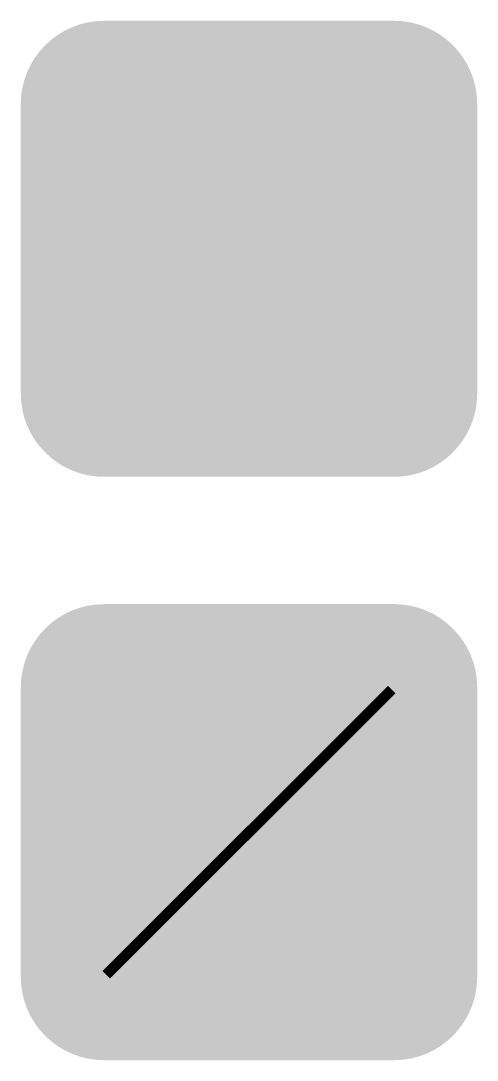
# Model space of a CAD drawing. Header units: millimetres. Extents: x 5277 to 6029, y 2052 to 2709.
# Drawn here: x 6020.73 to 6029.33, y 2535.63 to 2555.23 of the extents above; entities that cross this region are included whole.
import ezdxf

# ---------------------------------------------------------------- set-up
doc = ezdxf.new("R2010")
doc.units = ezdxf.units.MM
doc.layers.add('TransportObj', color=7, linetype='CONTINUOUS', true_color=0x000000)

# ---------------------------------------------------------------- blocks, each defined once
blk = doc.blocks.new('602031604_рек_фз')
at = {"layer": 'TransportObj', "linetype": 'Continuous'}
h = blk.add_hatch(color=256, dxfattribs=at)
edge = h.paths.add_edge_path()
edge.add_spline(control_points=[(-0.266, -0.339), (-0.266, 0.523), (0.438, 1.227), (1.3, 1.227)], knot_values=[-1, -1, -1, -1, 0, 0, 0, 0], degree=3, periodic=0)
edge.add_line((1.3, 1.227), (6.769, 1.227))
edge.add_spline(control_points=[(6.769, 1.227), (7.632, 1.227), (8.333, 0.523), (8.333, -0.339)], knot_values=[-1, -1, -1, -1, 0, 0, 0, 0], degree=3, periodic=0)
edge.add_line((8.333, -0.339), (8.333, -5.806))
edge.add_spline(control_points=[(8.333, -5.806), (8.333, -6.669), (7.632, -7.372), (6.769, -7.372)], knot_values=[-1, -1, -1, -1, 0, 0, 0, 0], degree=3, periodic=0)
edge.add_line((6.769, -7.372), (1.3, -7.372))
edge.add_spline(control_points=[(1.3, -7.372), (0.438, -7.372), (-0.266, -6.669), (-0.266, -5.806)], knot_values=[-1, -1, -1, -1, 0, 0, 0, 0], degree=3, periodic=0)
edge.add_line((-0.266, -5.806), (-0.266, -0.339))
edge = h.paths.add_edge_path(flags=16)
edge.add_spline(control_points=[(0.047, -5.806), (0.047, -6.5), (0.606, -7.059), (1.3, -7.059)], knot_values=[-1, -1, -1, -1, 0, 0, 0, 0], degree=3, periodic=0)
edge.add_line((1.3, -7.059), (6.769, -7.059))
edge.add_spline(control_points=[(6.769, -7.059), (7.463, -7.059), (8.022, -6.5), (8.022, -5.806)], knot_values=[-1, -1, -1, -1, 0, 0, 0, 0], degree=3, periodic=0)
edge.add_line((8.022, -5.806), (8.022, -0.339))
edge.add_spline(control_points=[(8.022, -0.339), (8.022, 0.355), (7.463, 0.914), (6.769, 0.914)], knot_values=[-1, -1, -1, -1, 0, 0, 0, 0], degree=3, periodic=0)
edge.add_line((6.769, 0.914), (1.3, 0.914))
edge.add_spline(control_points=[(1.3, 0.914), (0.606, 0.914), (0.047, 0.355), (0.047, -0.339)], knot_values=[-1, -1, -1, -1, 0, 0, 0, 0], degree=3, periodic=0)
edge.add_line((0.047, -0.339), (0.047, -5.806))
at = {"layer": 'TransportObj', "linetype": 'Continuous', "true_color": 0xffff00}
h = blk.add_hatch(color=2, dxfattribs=at)
edge = h.paths.add_edge_path()
edge.add_spline(control_points=[(0.047, -5.806), (0.047, -6.5), (0.606, -7.059), (1.3, -7.059)], knot_values=[-1, -1, -1, -1, 0, 0, 0, 0], degree=3, periodic=0)
edge.add_line((1.3, -7.059), (6.769, -7.059))
edge.add_spline(control_points=[(6.769, -7.059), (7.463, -7.059), (8.022, -6.5), (8.022, -5.806)], knot_values=[-1, -1, -1, -1, 0, 0, 0, 0], degree=3, periodic=0)
edge.add_line((8.022, -5.806), (8.022, -0.339))
edge.add_spline(control_points=[(8.022, -0.339), (8.022, 0.355), (7.463, 0.914), (6.769, 0.914)], knot_values=[-1, -1, -1, -1, 0, 0, 0, 0], degree=3, periodic=0)
edge.add_line((6.769, 0.914), (1.3, 0.914))
edge.add_spline(control_points=[(1.3, 0.914), (0.606, 0.914), (0.047, 0.355), (0.047, -0.339)], knot_values=[-1, -1, -1, -1, 0, 0, 0, 0], degree=3, periodic=0)
edge.add_line((0.047, -0.339), (0.047, -5.806))
at = {"layer": 'TransportObj', "linetype": 'Continuous'}
h = blk.add_hatch(color=256, dxfattribs=at)
edge = h.paths.add_edge_path()
edge.add_line((0.252, -0.679), (0.252, -5.464))
edge.add_spline(control_points=[(0.252, -5.464), (0.252, -6.23), (0.877, -6.854), (1.642, -6.854)], knot_values=[0, 0, 0, 0, 1, 1, 1, 1], degree=3, periodic=0)
edge.add_line((1.642, -6.854), (6.427, -6.854))
edge.add_spline(control_points=[(6.427, -6.854), (7.193, -6.854), (7.815, -6.23), (7.815, -5.464)], knot_values=[0, 0, 0, 0, 1, 1, 1, 1], degree=3, periodic=0)
edge.add_line((7.815, -5.464), (7.815, -0.679))
edge.add_spline(control_points=[(7.815, -0.679), (7.815, 0.086), (7.193, 0.709), (6.427, 0.709)], knot_values=[0, 0, 0, 0, 1, 1, 1, 1], degree=3, periodic=0)
edge.add_line((6.427, 0.709), (1.642, 0.709))
edge.add_spline(control_points=[(1.642, 0.709), (0.877, 0.709), (0.252, 0.086), (0.252, -0.679)], knot_values=[0, 0, 0, 0, 1, 1, 1, 1], degree=3, periodic=0)
edge = h.paths.add_edge_path(flags=16)
edge.add_line((0.565, -0.679), (0.565, -5.464))
edge.add_spline(control_points=[(0.565, -5.464), (0.565, -6.06), (1.046, -6.541), (1.642, -6.541)], knot_values=[-1, -1, -1, -1, 0, 0, 0, 0], degree=3, periodic=0)
edge.add_line((1.642, -6.541), (6.427, -6.541))
edge.add_spline(control_points=[(6.427, -6.541), (7.024, -6.541), (7.502, -6.06), (7.502, -5.464)], knot_values=[-1, -1, -1, -1, 0, 0, 0, 0], degree=3, periodic=0)
edge.add_line((7.502, -5.464), (7.502, -0.679))
edge.add_spline(control_points=[(7.502, -0.679), (7.502, -0.083), (7.024, 0.396), (6.427, 0.396)], knot_values=[-1, -1, -1, -1, 0, 0, 0, 0], degree=3, periodic=0)
edge.add_line((6.427, 0.396), (1.642, 0.396))
edge.add_spline(control_points=[(1.642, 0.396), (1.046, 0.396), (0.565, -0.083), (0.565, -0.679)], knot_values=[-1, -1, -1, -1, 0, 0, 0, 0], degree=3, periodic=0)
h = blk.add_hatch(color=256, dxfattribs=at)
edge = h.paths.add_edge_path()
edge.add_line((0.77, -1.021), (0.77, -5.124))
edge.add_spline(control_points=[(0.77, -5.124), (0.77, -5.792), (1.314, -6.336), (1.982, -6.336)], knot_values=[0, 0, 0, 0, 1, 1, 1, 1], degree=3, periodic=0)
edge.add_line((1.982, -6.336), (6.085, -6.336))
edge.add_spline(control_points=[(6.085, -6.336), (6.753, -6.336), (7.297, -5.792), (7.297, -5.124)], knot_values=[0, 0, 0, 0, 1, 1, 1, 1], degree=3, periodic=0)
edge.add_line((7.297, -5.124), (7.297, -1.021))
edge.add_spline(control_points=[(7.297, -1.021), (7.297, -0.353), (6.753, 0.191), (6.085, 0.191)], knot_values=[0, 0, 0, 0, 1, 1, 1, 1], degree=3, periodic=0)
edge.add_line((6.085, 0.191), (1.982, 0.191))
edge.add_spline(control_points=[(1.982, 0.191), (1.314, 0.191), (0.77, -0.353), (0.77, -1.021)], knot_values=[0, 0, 0, 0, 1, 1, 1, 1], degree=3, periodic=0)
edge = h.paths.add_edge_path(flags=16)
edge.add_line((1.081, -1.021), (1.081, -5.124))
edge.add_spline(control_points=[(1.081, -5.124), (1.081, -5.624), (1.482, -6.025), (1.982, -6.025)], knot_values=[-1, -1, -1, -1, 0, 0, 0, 0], degree=3, periodic=0)
edge.add_line((1.982, -6.025), (6.085, -6.025))
edge.add_spline(control_points=[(6.085, -6.025), (6.585, -6.025), (6.986, -5.624), (6.986, -5.124)], knot_values=[-1, -1, -1, -1, 0, 0, 0, 0], degree=3, periodic=0)
edge.add_line((6.986, -5.124), (6.986, -1.021))
edge.add_spline(control_points=[(6.986, -1.021), (6.986, -0.521), (6.585, -0.12), (6.085, -0.12)], knot_values=[-1, -1, -1, -1, 0, 0, 0, 0], degree=3, periodic=0)
edge.add_line((6.085, -0.12), (1.982, -0.12))
edge.add_spline(control_points=[(1.982, -0.12), (1.482, -0.12), (1.081, -0.521), (1.081, -1.021)], knot_values=[-1, -1, -1, -1, 0, 0, 0, 0], degree=3, periodic=0)
h = blk.add_hatch(color=256, dxfattribs=at)
h.paths.add_polyline_path([(1.583, -4.194), (2.879, -4.194), (2.879, -4.615), (3.964, -4.615), (3.964, -5.036), (5.041, -5.036), (5.041, -5.457), (6.127, -5.457), (6.127, -5.962), (4.831, -5.962), (4.831, -5.541), (3.746, -5.541), (3.746, -5.12), (2.668, -5.12), (2.668, -4.699), (1.583, -4.699)])
h.paths.add_polyline_path([(4.553, -1.283), (4.562, -1.283), (4.595, -1.283), (4.608, -1.283), (4.629, -1.291), (4.638, -1.3), (4.661, -1.314), (4.684, -1.329), (4.707, -1.344), (4.776, -1.382), (4.823, -1.405), (4.869, -1.428), (4.953, -1.476), (4.991, -1.502), (5.155, -1.598), (5.328, -1.699), (5.336, -1.703), (5.361, -1.729), (5.37, -1.737), (5.391, -1.762), (5.45, -1.985), (5.487, -2.183), (5.517, -2.305), (5.551, -2.495), (5.555, -2.562), (5.555, -2.579), (5.546, -2.612), (5.517, -2.659), (5.496, -2.671), (5.479, -2.688), (5.433, -2.705), (5.403, -2.705), (5.361, -2.705), (5.294, -2.667), (5.269, -2.629), (5.264, -2.625), (5.227, -2.448), (5.193, -2.276), (5.126, -1.939), (5.117, -1.922), (4.89, -1.788), (4.839, -1.762), (4.789, -1.737), (4.789, -1.956), (4.789, -2.175), (4.781, -2.739), (4.776, -2.781), (4.764, -2.84), (4.755, -2.856), (4.739, -2.89), (4.705, -2.928), (4.688, -2.932), (4.465, -3.029), (4.141, -3.159), (4.04, -3.193), (3.876, -3.243), (3.712, -3.37), (3.712, -3.445), (3.712, -3.454), (3.737, -3.976), (3.737, -3.988), (3.739, -4.024), (3.741, -4.047), (3.743, -4.07), (3.746, -4.102), (3.746, -4.11), (3.746, -4.22), (3.716, -4.388), (3.687, -4.447), (3.666, -4.489), (3.594, -4.539), (3.544, -4.548), (3.51, -4.548), (3.493, -4.548), (3.476, -4.548), (3.451, -4.544), (3.4, -4.514), (3.375, -4.489), (3.354, -4.468), (3.329, -4.426), (3.325, -4.405), (3.312, -4.329), (3.287, -3.976), (3.274, -3.698), (3.27, -3.626), (3.266, -3.45), (3.266, -3.344), (3.266, -3.256), (3.283, -3.126), (3.3, -3.084), (3.316, -3.042), (3.348, -2.985), (3.363, -2.97), (3.377, -2.955), (3.478, -2.911), (3.565, -2.882), (3.651, -2.852), (3.792, -2.802), (3.846, -2.781), (3.918, -2.755), (4.023, -2.713), (4.057, -2.696), (4.103, -2.68), (4.149, -2.633), (4.149, -2.604), (4.149, -2.032), (4.149, -1.922), (4.149, -1.813), (4.149, -1.518), (4.149, -1.502), (4.238, -1.43), (4.326, -1.375), (4.402, -1.333), (4.482, -1.291), (4.486, -1.291), (4.494, -1.287), (4.528, -1.283)])
h.paths.add_polyline_path([(4.705, -3.142), (4.722, -3.269), (4.776, -3.637), (4.814, -3.879), (4.852, -4.121), (4.911, -4.502), (4.932, -4.64), (4.932, -4.645), (4.934, -4.657), (4.936, -4.666), (4.938, -4.674), (4.94, -4.687), (4.94, -4.691), (4.94, -4.695), (4.932, -4.733), (4.924, -4.767), (4.919, -4.788), (4.903, -4.821), (4.89, -4.834), (4.861, -4.872), (4.772, -4.91), (4.713, -4.91), (4.696, -4.91), (4.654, -4.901), (4.629, -4.893), (4.612, -4.884), (4.591, -4.872), (4.587, -4.868), (4.553, -4.838), (4.507, -4.771), (4.494, -4.733), (4.494, -4.729), (4.48, -4.603), (4.465, -4.48), (4.45, -4.358), (4.412, -4.058), (4.389, -3.879), (4.366, -3.7), (4.326, -3.412), (4.309, -3.302)])
h.paths.add_polyline_path([(4.452, -0.424), (4.482, -0.424), (4.524, -0.429), (4.537, -0.433), (4.57, -0.437), (4.633, -0.471), (4.663, -0.5), (4.705, -0.542), (4.751, -0.626), (4.755, -0.668), (4.755, -0.689), (4.755, -0.711), (4.755, -0.774), (4.709, -0.912), (4.663, -0.988), (4.65, -1.013), (4.579, -1.077), (4.52, -1.114), (4.465, -1.157), (4.347, -1.211), (4.284, -1.224), (4.28, -1.224), (4.267, -1.226), (4.259, -1.228), (4.25, -1.23), (4.238, -1.232), (4.234, -1.232), (4.217, -1.232), (4.192, -1.228), (4.183, -1.224), (4.158, -1.211), (4.107, -1.169), (4.082, -1.14), (4.065, -1.114), (4.04, -1.026), (4.032, -0.963), (4.032, -0.955), (4.03, -0.934), (4.027, -0.921), (4.025, -0.908), (4.023, -0.887), (4.023, -0.879), (4.023, -0.858), (4.032, -0.803), (4.04, -0.769), (4.057, -0.715), (4.116, -0.614), (4.158, -0.567), (4.204, -0.521), (4.292, -0.458), (4.335, -0.441), (4.368, -0.433), (4.419, -0.424), (4.436, -0.424)])
h.paths.add_polyline_path([(3.939, -2.528), (3.544, -2.696), (3.501, -2.718), (3.422, -2.739), (3.384, -2.739), (3.304, -2.739), (3.207, -2.688), (3.19, -2.638), (3.186, -2.629), (3.182, -2.6), (3.182, -2.579), (3.182, -2.503), (3.283, -2.385), (3.384, -2.343), (3.939, -2.099)])
blk = doc.blocks.new('602031604_ликв_фз')
at = {"layer": 'TransportObj', "linetype": 'Continuous'}
h = blk.add_hatch(color=256, dxfattribs=at)
edge = h.paths.add_edge_path()
edge.add_spline(control_points=[(-0.266, -0.339), (-0.266, 0.523), (0.438, 1.227), (1.3, 1.227)], knot_values=[-1, -1, -1, -1, 0, 0, 0, 0], degree=3, periodic=0)
edge.add_line((1.3, 1.227), (6.769, 1.227))
edge.add_spline(control_points=[(6.769, 1.227), (7.632, 1.227), (8.333, 0.523), (8.333, -0.339)], knot_values=[-1, -1, -1, -1, 0, 0, 0, 0], degree=3, periodic=0)
edge.add_line((8.333, -0.339), (8.333, -5.806))
edge.add_spline(control_points=[(8.333, -5.806), (8.333, -6.669), (7.632, -7.372), (6.769, -7.372)], knot_values=[-1, -1, -1, -1, 0, 0, 0, 0], degree=3, periodic=0)
edge.add_line((6.769, -7.372), (1.3, -7.372))
edge.add_spline(control_points=[(1.3, -7.372), (0.438, -7.372), (-0.266, -6.669), (-0.266, -5.806)], knot_values=[-1, -1, -1, -1, 0, 0, 0, 0], degree=3, periodic=0)
edge.add_line((-0.266, -5.806), (-0.266, -0.339))
edge = h.paths.add_edge_path(flags=16)
edge.add_spline(control_points=[(0.047, -5.806), (0.047, -6.5), (0.606, -7.059), (1.3, -7.059)], knot_values=[-1, -1, -1, -1, 0, 0, 0, 0], degree=3, periodic=0)
edge.add_line((1.3, -7.059), (6.769, -7.059))
edge.add_spline(control_points=[(6.769, -7.059), (7.463, -7.059), (8.022, -6.5), (8.022, -5.806)], knot_values=[-1, -1, -1, -1, 0, 0, 0, 0], degree=3, periodic=0)
edge.add_line((8.022, -5.806), (8.022, -0.339))
edge.add_spline(control_points=[(8.022, -0.339), (8.022, 0.355), (7.463, 0.914), (6.769, 0.914)], knot_values=[-1, -1, -1, -1, 0, 0, 0, 0], degree=3, periodic=0)
edge.add_line((6.769, 0.914), (1.3, 0.914))
edge.add_spline(control_points=[(1.3, 0.914), (0.606, 0.914), (0.047, 0.355), (0.047, -0.339)], knot_values=[-1, -1, -1, -1, 0, 0, 0, 0], degree=3, periodic=0)
edge.add_line((0.047, -0.339), (0.047, -5.806))
at = {"layer": 'TransportObj', "linetype": 'Continuous', "true_color": 0xffffff}
h = blk.add_hatch(color=7, dxfattribs=at)
edge = h.paths.add_edge_path()
edge.add_spline(control_points=[(0.047, -5.806), (0.047, -6.5), (0.606, -7.059), (1.3, -7.059)], knot_values=[-1, -1, -1, -1, 0, 0, 0, 0], degree=3, periodic=0)
edge.add_line((1.3, -7.059), (6.769, -7.059))
edge.add_spline(control_points=[(6.769, -7.059), (7.463, -7.059), (8.022, -6.5), (8.022, -5.806)], knot_values=[-1, -1, -1, -1, 0, 0, 0, 0], degree=3, periodic=0)
edge.add_line((8.022, -5.806), (8.022, -0.339))
edge.add_spline(control_points=[(8.022, -0.339), (8.022, 0.355), (7.463, 0.914), (6.769, 0.914)], knot_values=[-1, -1, -1, -1, 0, 0, 0, 0], degree=3, periodic=0)
edge.add_line((6.769, 0.914), (1.3, 0.914))
edge.add_spline(control_points=[(1.3, 0.914), (0.606, 0.914), (0.047, 0.355), (0.047, -0.339)], knot_values=[-1, -1, -1, -1, 0, 0, 0, 0], degree=3, periodic=0)
edge.add_line((0.047, -0.339), (0.047, -5.806))
at = {"layer": 'TransportObj', "linetype": 'Continuous'}
h = blk.add_hatch(color=256, dxfattribs=at)
edge = h.paths.add_edge_path()
edge.add_line((0.252, -0.679), (0.252, -5.464))
edge.add_spline(control_points=[(0.252, -5.464), (0.252, -6.23), (0.877, -6.854), (1.642, -6.854)], knot_values=[0, 0, 0, 0, 1, 1, 1, 1], degree=3, periodic=0)
edge.add_line((1.642, -6.854), (6.427, -6.854))
edge.add_spline(control_points=[(6.427, -6.854), (7.193, -6.854), (7.815, -6.23), (7.815, -5.464)], knot_values=[0, 0, 0, 0, 1, 1, 1, 1], degree=3, periodic=0)
edge.add_line((7.815, -5.464), (7.815, -0.679))
edge.add_spline(control_points=[(7.815, -0.679), (7.815, 0.086), (7.193, 0.709), (6.427, 0.709)], knot_values=[0, 0, 0, 0, 1, 1, 1, 1], degree=3, periodic=0)
edge.add_line((6.427, 0.709), (1.642, 0.709))
edge.add_spline(control_points=[(1.642, 0.709), (0.877, 0.709), (0.252, 0.086), (0.252, -0.679)], knot_values=[0, 0, 0, 0, 1, 1, 1, 1], degree=3, periodic=0)
edge = h.paths.add_edge_path(flags=16)
edge.add_line((0.565, -0.679), (0.565, -5.464))
edge.add_spline(control_points=[(0.565, -5.464), (0.565, -6.06), (1.046, -6.541), (1.642, -6.541)], knot_values=[-1, -1, -1, -1, 0, 0, 0, 0], degree=3, periodic=0)
edge.add_line((1.642, -6.541), (6.427, -6.541))
edge.add_spline(control_points=[(6.427, -6.541), (7.024, -6.541), (7.502, -6.06), (7.502, -5.464)], knot_values=[-1, -1, -1, -1, 0, 0, 0, 0], degree=3, periodic=0)
edge.add_line((7.502, -5.464), (7.502, -0.679))
edge.add_spline(control_points=[(7.502, -0.679), (7.502, -0.083), (7.024, 0.396), (6.427, 0.396)], knot_values=[-1, -1, -1, -1, 0, 0, 0, 0], degree=3, periodic=0)
edge.add_line((6.427, 0.396), (1.642, 0.396))
edge.add_spline(control_points=[(1.642, 0.396), (1.046, 0.396), (0.565, -0.083), (0.565, -0.679)], knot_values=[-1, -1, -1, -1, 0, 0, 0, 0], degree=3, periodic=0)
h = blk.add_hatch(color=256, dxfattribs=at)
edge = h.paths.add_edge_path()
edge.add_line((0.77, -1.021), (0.77, -5.124))
edge.add_spline(control_points=[(0.77, -5.124), (0.77, -5.792), (1.314, -6.336), (1.982, -6.336)], knot_values=[0, 0, 0, 0, 1, 1, 1, 1], degree=3, periodic=0)
edge.add_line((1.982, -6.336), (6.085, -6.336))
edge.add_spline(control_points=[(6.085, -6.336), (6.753, -6.336), (7.297, -5.792), (7.297, -5.124)], knot_values=[0, 0, 0, 0, 1, 1, 1, 1], degree=3, periodic=0)
edge.add_line((7.297, -5.124), (7.297, -1.021))
edge.add_spline(control_points=[(7.297, -1.021), (7.297, -0.353), (6.753, 0.191), (6.085, 0.191)], knot_values=[0, 0, 0, 0, 1, 1, 1, 1], degree=3, periodic=0)
edge.add_line((6.085, 0.191), (1.982, 0.191))
edge.add_spline(control_points=[(1.982, 0.191), (1.314, 0.191), (0.77, -0.353), (0.77, -1.021)], knot_values=[0, 0, 0, 0, 1, 1, 1, 1], degree=3, periodic=0)
edge = h.paths.add_edge_path(flags=16)
edge.add_line((1.081, -1.021), (1.081, -5.124))
edge.add_spline(control_points=[(1.081, -5.124), (1.081, -5.624), (1.482, -6.025), (1.982, -6.025)], knot_values=[-1, -1, -1, -1, 0, 0, 0, 0], degree=3, periodic=0)
edge.add_line((1.982, -6.025), (6.085, -6.025))
edge.add_spline(control_points=[(6.085, -6.025), (6.585, -6.025), (6.986, -5.624), (6.986, -5.124)], knot_values=[-1, -1, -1, -1, 0, 0, 0, 0], degree=3, periodic=0)
edge.add_line((6.986, -5.124), (6.986, -1.021))
edge.add_spline(control_points=[(6.986, -1.021), (6.986, -0.521), (6.585, -0.12), (6.085, -0.12)], knot_values=[-1, -1, -1, -1, 0, 0, 0, 0], degree=3, periodic=0)
edge.add_line((6.085, -0.12), (1.982, -0.12))
edge.add_spline(control_points=[(1.982, -0.12), (1.482, -0.12), (1.081, -0.521), (1.081, -1.021)], knot_values=[-1, -1, -1, -1, 0, 0, 0, 0], degree=3, periodic=0)
h = blk.add_hatch(color=256, dxfattribs=at)
h.paths.add_polyline_path([(1.583, -4.194), (2.879, -4.194), (2.879, -4.615), (3.964, -4.615), (3.964, -5.036), (5.041, -5.036), (5.041, -5.457), (6.127, -5.457), (6.127, -5.962), (4.831, -5.962), (4.831, -5.541), (3.746, -5.541), (3.746, -5.12), (2.668, -5.12), (2.668, -4.699), (1.583, -4.699)])
h.paths.add_polyline_path([(4.553, -1.283), (4.562, -1.283), (4.595, -1.283), (4.608, -1.283), (4.629, -1.291), (4.638, -1.3), (4.661, -1.314), (4.684, -1.329), (4.707, -1.344), (4.776, -1.382), (4.823, -1.405), (4.869, -1.428), (4.953, -1.476), (4.991, -1.502), (5.155, -1.598), (5.328, -1.699), (5.336, -1.703), (5.361, -1.729), (5.37, -1.737), (5.391, -1.762), (5.45, -1.985), (5.487, -2.183), (5.517, -2.305), (5.551, -2.495), (5.555, -2.562), (5.555, -2.579), (5.546, -2.612), (5.517, -2.659), (5.496, -2.671), (5.479, -2.688), (5.433, -2.705), (5.403, -2.705), (5.361, -2.705), (5.294, -2.667), (5.269, -2.629), (5.264, -2.625), (5.227, -2.448), (5.193, -2.276), (5.126, -1.939), (5.117, -1.922), (4.89, -1.788), (4.839, -1.762), (4.789, -1.737), (4.789, -1.956), (4.789, -2.175), (4.781, -2.739), (4.776, -2.781), (4.764, -2.84), (4.755, -2.856), (4.739, -2.89), (4.705, -2.928), (4.688, -2.932), (4.465, -3.029), (4.141, -3.159), (4.04, -3.193), (3.876, -3.243), (3.712, -3.37), (3.712, -3.445), (3.712, -3.454), (3.737, -3.976), (3.737, -3.988), (3.739, -4.024), (3.741, -4.047), (3.743, -4.07), (3.746, -4.102), (3.746, -4.11), (3.746, -4.22), (3.716, -4.388), (3.687, -4.447), (3.666, -4.489), (3.594, -4.539), (3.544, -4.548), (3.51, -4.548), (3.493, -4.548), (3.476, -4.548), (3.451, -4.544), (3.4, -4.514), (3.375, -4.489), (3.354, -4.468), (3.329, -4.426), (3.325, -4.405), (3.312, -4.329), (3.287, -3.976), (3.274, -3.698), (3.27, -3.626), (3.266, -3.45), (3.266, -3.344), (3.266, -3.256), (3.283, -3.126), (3.3, -3.084), (3.316, -3.042), (3.348, -2.985), (3.363, -2.97), (3.377, -2.955), (3.478, -2.911), (3.565, -2.882), (3.651, -2.852), (3.792, -2.802), (3.846, -2.781), (3.918, -2.755), (4.023, -2.713), (4.057, -2.696), (4.103, -2.68), (4.149, -2.633), (4.149, -2.604), (4.149, -2.032), (4.149, -1.922), (4.149, -1.813), (4.149, -1.518), (4.149, -1.502), (4.238, -1.43), (4.326, -1.375), (4.402, -1.333), (4.482, -1.291), (4.486, -1.291), (4.494, -1.287), (4.528, -1.283)])
h.paths.add_polyline_path([(4.705, -3.142), (4.722, -3.269), (4.776, -3.637), (4.814, -3.879), (4.852, -4.121), (4.911, -4.502), (4.932, -4.64), (4.932, -4.645), (4.934, -4.657), (4.936, -4.666), (4.938, -4.674), (4.94, -4.687), (4.94, -4.691), (4.94, -4.695), (4.932, -4.733), (4.924, -4.767), (4.919, -4.788), (4.903, -4.821), (4.89, -4.834), (4.861, -4.872), (4.772, -4.91), (4.713, -4.91), (4.696, -4.91), (4.654, -4.901), (4.629, -4.893), (4.612, -4.884), (4.591, -4.872), (4.587, -4.868), (4.553, -4.838), (4.507, -4.771), (4.494, -4.733), (4.494, -4.729), (4.48, -4.603), (4.465, -4.48), (4.45, -4.358), (4.412, -4.058), (4.389, -3.879), (4.366, -3.7), (4.326, -3.412), (4.309, -3.302)])
h.paths.add_polyline_path([(4.452, -0.424), (4.482, -0.424), (4.524, -0.429), (4.537, -0.433), (4.57, -0.437), (4.633, -0.471), (4.663, -0.5), (4.705, -0.542), (4.751, -0.626), (4.755, -0.668), (4.755, -0.689), (4.755, -0.711), (4.755, -0.774), (4.709, -0.912), (4.663, -0.988), (4.65, -1.013), (4.579, -1.077), (4.52, -1.114), (4.465, -1.157), (4.347, -1.211), (4.284, -1.224), (4.28, -1.224), (4.267, -1.226), (4.259, -1.228), (4.25, -1.23), (4.238, -1.232), (4.234, -1.232), (4.217, -1.232), (4.192, -1.228), (4.183, -1.224), (4.158, -1.211), (4.107, -1.169), (4.082, -1.14), (4.065, -1.114), (4.04, -1.026), (4.032, -0.963), (4.032, -0.955), (4.03, -0.934), (4.027, -0.921), (4.025, -0.908), (4.023, -0.887), (4.023, -0.879), (4.023, -0.858), (4.032, -0.803), (4.04, -0.769), (4.057, -0.715), (4.116, -0.614), (4.158, -0.567), (4.204, -0.521), (4.292, -0.458), (4.335, -0.441), (4.368, -0.433), (4.419, -0.424), (4.436, -0.424)])
h.paths.add_polyline_path([(3.939, -2.528), (3.544, -2.696), (3.501, -2.718), (3.422, -2.739), (3.384, -2.739), (3.304, -2.739), (3.207, -2.688), (3.19, -2.638), (3.186, -2.629), (3.182, -2.6), (3.182, -2.579), (3.182, -2.503), (3.283, -2.385), (3.384, -2.343), (3.939, -2.099)])
at = {"layer": 'TransportObj', "color": 1, "linetype": 'Continuous', "true_color": 0xff0000, "const_width": 0.2}
blk.add_lwpolyline([(1.344, -5.762), (6.723, -0.383)], dxfattribs=at)

msp = doc.modelspace()

# ---------------------------------------------------------------- block references
at = {"layer": 'TransportObj', "linetype": 'Continuous'}
for name, p in [('602031604_рек_фз', (6021, 2554)), ('602031604_ликв_фз', (6021, 2543))]:
    msp.add_blockref(name, p, dxfattribs=at)

doc.saveas('drawing.dxf')
